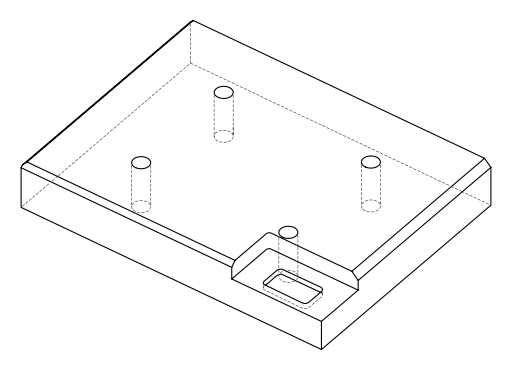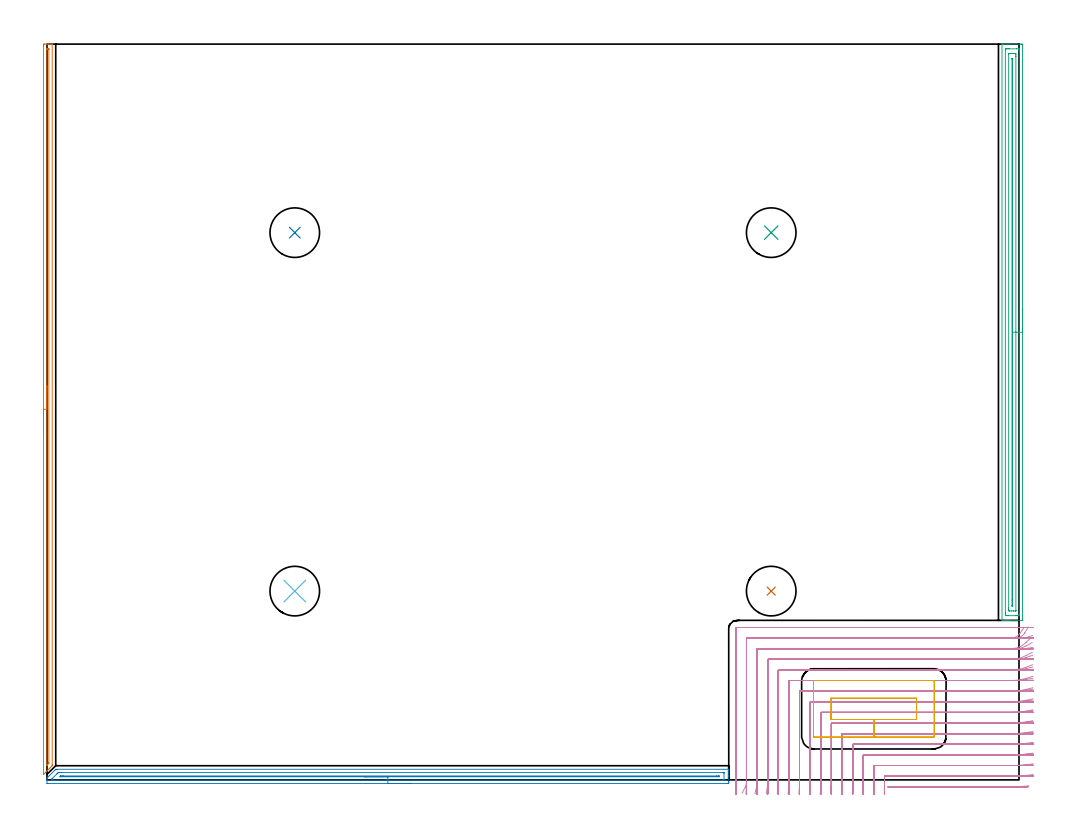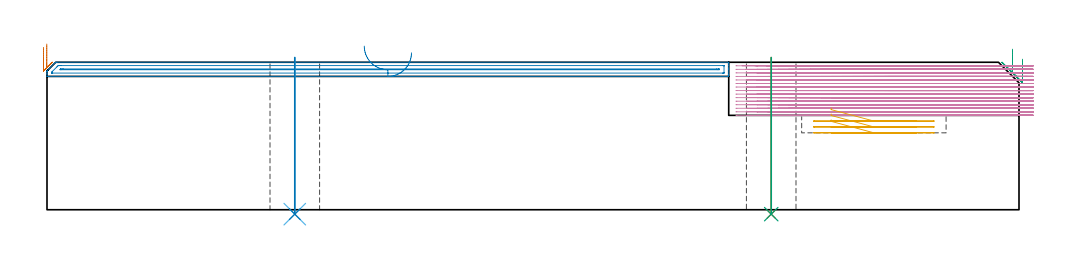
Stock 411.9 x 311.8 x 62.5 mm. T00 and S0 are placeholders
(PLAN: 9 operations, 3 tool changes, 91.1 min)
(1 AREA_MILL | FG_CHAMFER_SURFACE | UGT0205_001 | 5.08 min | 2134 mm3)
(2 AREA_MILL_1 | FG_CHAMFER_SURFACE_1 | UGT0205_001 | 7.06 min | 5235 mm3)
(3 AREA_MILL_2 | FG_CHAMFER_SURFACE_2 | UGT0205_001 | 7.97 min | 9444 mm3)
(4 MILL_CORNER_NOTCH_RECTANGULAR | CORNER_NOTCH_RECTANGULAR | UGT0201_014 | Follow Part, ap 1.5, ae 75% | 68.14 min | 186784 mm3)
(5 MILL_RECTANGULAR_POCKET | POCKET_RECTANGULAR_STRAIGHT | UGT0201_101 | Follow Part, ap 2.5, ae 75% | 1.76 min | 15218 mm3)
(6 INDEXABLE_INSERT_DRILL_THROUGH_HOLE_FROM_SOLID | STEP1HOLE | NXT0302_013 | 0.27 min | 21616 mm3)
(7 INDEXABLE_INSERT_DRILL_THROUGH_HOLE_FROM_SOLID_1 | STEP1HOLE_1 | NXT0302_013 | 0.27 min | 21608 mm3)
(8 INDEXABLE_INSERT_DRILL_THROUGH_HOLE_FROM_SOLID_2 | STEP1HOLE_2 | NXT0302_013 | 0.27 min | 21629 mm3)
(9 INDEXABLE_INSERT_DRILL_THROUGH_HOLE_FROM_SOLID_3 | STEP1HOLE_3 | NXT0302_013 | 0.27 min | 21632 mm3)
(TOOL UGT0205_001 | Chamfer Mill 20 x 3 x 45 deg. | D20 FL50 Z2)
(TOOL UGT0201_014 | End mill 6 mm | D6 FL24 Z4)
(TOOL UGT0201_101 | End Mill 10 mm | D10 FL12 Z2)
(TOOL NXT0302_013 | Index. Insert Drill 21mm [880-D2100L25-05] | D21 PA176 FL105 Z2)
(OP 1 AREA_MILL)
G17 G21 G94 G90
T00 M6
G54
G17 G0 G90 X-1.5 Y147.05 S1061 M3
G43 Z72.5 H0
Z68.8
G94 G1 Y147.088 Z67.928 F250.
Y147.202 Z67.064
Y147.391 Z66.212
Y147.653 Z65.38
Y147.987 Z64.574
Y148.39 Z63.8
Y148.858 Z63.064
Y149.39 Z62.372
Y149.979 Z61.729
Y150.622 Z61.14
Y151.314 Z60.608
Y152.05 Z60.14
Y152.824 Z59.737
Y153.63 Z59.403
Y154.462 Z59.141
Y155.313 Z58.952
Y156.178 Z58.838
Y157.05 Z58.8
Y310.811
X-1.499 Y311.18 Z58.801
X-1.494 Y311.698 Z58.802
X-1.491 Y311.792 Z58.805
X-0.98 Y311.8 Z59.315
X-0.437 Z59.86
X-0.093 Z60.203
X0.449 Z60.745
X0.793 Z61.088
X1.482 Z61.781
X1.796 Z62.096
X2.171 Y311.792 Z62.463
X2.197 Y311.79 Z62.488
X2.2 Y311.626 Z62.5
Y6.494
X2.201 Y6.005 Z62.481
X2.135 Y5.934 Z62.433
X1.261 Y5.061 Z61.561
X0.909 Y4.707 Z61.205
X0.345 Y4.145 Z60.645
X0.016 Y3.814 Z60.312
X-0.57 Y3.23 Z59.73
X-1.326 Y2.473 Z58.972
X-1.423 Y2.38 Z58.875
X-1.492 Y2.316 Z58.806
X-1.498 Y2.435 Z58.802
X-1.499 Y2.473 Z58.801
X-1.5 Y157.05 Z58.8
X-0.086 Z60.214
Y309.378
X-0.085 Y309.612 Z60.215
X-0.082 Y309.722 Z60.218
X-0.079 Y309.775 Z60.221
X-0.076 Y309.79 Z60.224
X-0.053 Y309.792 Z60.247
X0.148 Y309.797 Z60.448
X0.39 Y309.799 Z60.69
X0.647 Y309.796 Z60.947
X0.759 Y309.792 Z61.059
X0.776 Y309.79 Z61.076
X0.779 Y309.775 Z61.079
X0.782 Y309.723 Z61.082
X0.785 Y309.616 Z61.085
X0.786 Y309.4 Z61.086
Y7.388
X0.781 Y7.163 Z61.081
X0.779 Y7.058 Z61.079
X0.706 Y6.968 Z61.006
X0.517 Y6.773 Z60.817
X0.244 Y6.494 Z60.544
X0.176 Y6.426 Z60.476
X0.074 Y6.326 Z60.374
X-0.028 Y6.23 Z60.272
X-0.06 Y6.201 Z60.24
X-0.079 Y6.193 Z60.221
X-0.086 Y6.494 Z60.214
Y157.05
Y157.922 Z60.252
Y158.786 Z60.366
Y159.638 Z60.555
Y160.47 Z60.817
Y161.276 Z61.151
Y162.05 Z61.554
Y162.786 Z62.023
Y163.478 Z62.554
Y164.121 Z63.143
Y164.71 Z63.786
Y165.241 Z64.478
Y165.71 Z65.214
Y166.113 Z65.988
Y166.447 Z66.794
Y166.709 Z67.626
Y166.898 Z68.478
Y167.012 Z69.343
Y167.05 Z70.214
G0 Z72.5
M5
M2
(OP 2 AREA_MILL_1)
G17 G21 G94 G90
T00 M6
G54
G17 G0 G90 X154.45 Y-1.5 S1061 M3
G43 Z72.5 H0
Z66.5
G94 G1 X154.412 Z65.628 F250.
X154.298 Z64.764
X154.109 Z63.912
X153.847 Z63.08
X153.513 Z62.274
X153.11 Z61.5
X152.642 Z60.764
X152.11 Z60.072
X151.521 Z59.429
X150.878 Z58.84
X150.186 Z58.309
X149.45 Z57.84
X148.676 Z57.437
X147.87 Z57.103
X147.038 Z56.841
X146.186 Z56.652
X145.322 Z56.538
X144.45 Z56.5
X0.618
X0.361 Y-1.499 Z56.501
X0.172 Y-1.496 Z56.504
X0.003 Y-1.491 Z56.505
X0.001 Y-1.462 Z56.534
X0. Y-0.252 Z57.743
Y0.558 Z58.556
Y0.591 Z58.59
X0.002 Y0.791 Z58.788
X0.023 Y0.824 Z58.822
X0.916 Y1.717 Z59.715
X3.327 Y4.127 Z62.127
X3.676 Y4.472 Z62.472
X3.7 Y4.493 Z62.493
X4.192 Y4.5 Z62.5
X288.728
X288.89 Y4.498 Z62.488
X288.897 Y4.36 Z62.352
X288.9 Y4.214 Z62.213
Y3.924 Z61.924
Y3.252 Z61.246
Y2.04 Z60.036
Y1.5 Z59.494
Y-0.858 Z57.139
X288.896 Y-1.127 Z56.869
X288.89 Y-1.492 Z56.504
X288.658 Y-1.496 Z56.502
X288.282 Y-1.5 Z56.5
X144.45
Y-0.086 Z57.914
X2.405 Y-0.085 Z57.915
X2.234 Y-0.084 Z57.916
X2.053 Y-0.08 Z57.92
X2.015 Y-0.079 Z57.921
X2.009 Y-0.056 Z57.944
X2.006 Y-0.025 Z57.975
X2.003 Y0.142 Z58.142
X2.01 Y0.302 Z58.302
X2.022 Y0.361 Z58.361
X2.339 Y0.689 Z58.689
X4.192 Y2.542 Z60.542
X4.554 Y2.897 Z60.897
X4.732 Y3.071 Z61.071
X5.085 Y3.08 Z61.08
X5.257 Y3.083 Z61.083
X5.978 Y3.085 Z61.085
X6.148 Y3.086 Z61.086
X286.495 Y3.085 Z61.085
X286.666 Y3.084 Z61.084
X286.847 Y3.08 Z61.08
X286.885 Y3.079 Z61.079
X286.891 Y3.056 Z61.056
X286.895 Y3.025 Z61.025
X286.899 Y2.855 Z60.855
X286.9 Y0.228 Z58.228
X286.898 Y0.095 Z58.095
X286.894 Y-0.011 Z57.989
X286.89 Y-0.075 Z57.925
X286.856 Y-0.079 Z57.921
X286.495 Y-0.084 Z57.916
X286.325 Y-0.085 Z57.915
X144.45 Y-0.086 Z57.914
Y1.328 Z59.328
X5.978 Y1.329 Z59.329
X5.804 Y1.331 Z59.331
X5.471 Y1.335 Z59.335
X5.611 Y1.5 Z59.5
X5.73 Y1.621 Z59.621
X5.766 Y1.655 Z59.655
X5.81 Y1.666 Z59.666
X5.978 Y1.668 Z59.668
X6.697 Y1.671 Z59.671
X6.872
X283.815
X284.535 Y1.67 Z59.67
X284.708 Y1.668 Z59.668
X284.874 Y1.665 Z59.665
X284.89 Y1.5 Z59.5
X284.876 Y1.336 Z59.336
X284.708 Y1.333 Z59.333
X283.989 Y1.329 Z59.329
X144.45 Y1.328 Z59.328
X143.578 Z59.367
X142.714 Z59.48
X141.862 Z59.669
X141.03 Z59.932
X140.224 Z60.265
X139.45 Z60.668
X138.714 Z61.137
X138.022 Z61.668
X137.379 Z62.257
X136.79 Z62.901
X136.258 Z63.593
X135.79 Z64.328
X135.387 Z65.102
X135.053 Z65.908
X134.791 Z66.74
X134.602 Z67.592
X134.488 Z68.457
X134.45 Z69.328
G0 Z72.5
M5
M2
(OP 3 AREA_MILL_2)
G17 G21 G94 G90
T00 M6
G54
G17 G0 G90 X413.4 Y199.7 S1061 M3
G43 Z72.5 H0
Z63.8
G94 G1 Y199.662 Z62.928 F250.
Y199.548 Z62.064
Y199.359 Z61.212
Y199.097 Z60.38
Y198.763 Z59.574
Y198.36 Z58.8
Y197.891 Z58.064
Y197.36 Z57.372
Y196.771 Z56.729
Y196.128 Z56.14
Y195.436 Z55.608
Y194.7 Z55.14
Y193.926 Z54.737
Y193.12 Z54.403
Y192.288 Z54.141
Y191.436 Z53.952
Y190.572 Z53.838
Y189.7 Z53.8
X413.399 Y68.217 Z53.801
X413.396 Y67.813 Z53.802
X413.392 Y67.61 Z53.805
X413. Y67.6 Z54.197
X407.733 Z59.461
X407.19 Z60.007
X406.856 Z60.34
X406.312 Z60.884
X405.978 Z61.217
X405.004 Z62.195
X404.85 Y67.602 Z62.342
X404.702 Y67.61 Z62.488
X404.7 Y67.77 Z62.5
Y311.63
X404.702 Y311.79 Z62.488
X404.85 Y311.798 Z62.342
X405.005 Y311.8 Z62.195
X405.309 Z61.89
X405.978 Z61.217
X407.19 Z60.007
X407.733 Z59.461
X412.728 Z54.469
X413. Y311.797 Z54.197
X413.392 Y311.79 Z53.805
X413.397 Y311.587 Z53.802
X413.399 Y311.183 Z53.801
X413.4 Y189.7 Z53.8
X411.986 Z55.214
X411.985 Y70.143 Z55.215
X411.984 Y70.003 Z55.216
X411.979 Y69.636 Z55.221
X411.632 Y69.609 Z55.568
X411.244 Y69.603 Z55.956
X410.763 Y69.6 Z56.437
X410.367 Z56.833
X407.252 Z59.948
X406.374 Z60.826
X406.188 Y69.602 Z61.012
X406.156 Y69.605 Z61.044
X406.127 Y69.609 Z61.073
X406.121 Y69.648 Z61.079
X406.116 Y69.863 Z61.084
X406.115 Y70.003 Z61.085
X406.114 Y70.758 Z61.086
X406.115 Y309.257 Z61.085
X406.116 Y309.397 Z61.084
X406.121 Y309.764 Z61.079
X406.468 Y309.791 Z60.732
X406.856 Y309.797 Z60.344
X407.337 Y309.8 Z59.863
X407.733 Z59.467
X410.848 Z56.352
X411.726 Z55.474
X411.912 Y309.798 Z55.288
X411.944 Y309.795 Z55.256
X411.973 Y309.791 Z55.227
X411.979 Y309.752 Z55.221
X411.984 Y309.537 Z55.216
X411.985 Y309.397 Z55.215
X411.986 Y308.642 Z55.214
Y189.7
X410.572 Z56.628
X410.571 Y71.79 Z56.629
X410.57 Y71.686 Z56.63
X410.567 Y71.634 Z56.633
X410.565 Y71.615 Z56.635
X410.546 Y71.607 Z56.654
X410.367 Y71.604 Z56.833
X409.675 Y71.6 Z57.525
X409.489 Z57.711
X408.611 Z58.589
X407.919 Y71.601 Z59.281
X407.733 Y71.605 Z59.467
X407.553 Y71.61 Z59.647
X407.535 Y71.79 Z59.665
X407.532 Y71.994 Z59.668
X407.529 Y72.683 Z59.671
Y72.891
Y307.61
X407.53 Y307.714 Z59.67
X407.533 Y307.766 Z59.667
X407.535 Y307.785 Z59.665
X407.554 Y307.793 Z59.646
X407.733 Y307.796 Z59.467
X408.425 Y307.8 Z58.775
X408.611 Z58.589
X409.489 Z57.711
X410.181 Y307.799 Z57.019
X410.367 Y307.795 Z56.833
X410.547 Y307.79 Z56.653
X410.565 Y307.61 Z56.635
X410.568 Y307.406 Z56.632
X410.571 Y306.717 Z56.629
Y306.509
X410.572 Y189.7 Z56.628
X409.157 Z58.043
Y73.915
X409.154 Y73.805 Z58.046
X409.147 Y73.61 Z58.053
X409.05 Y73.608 Z58.15
X408.953 Y73.61 Z58.247
X408.946 Y73.805 Z58.254
X408.944 Y73.914 Z58.256
X408.943 Y76.256 Z58.257
Y305.486
X408.946 Y305.595 Z58.254
X408.953 Y305.79 Z58.247
X409.05 Y305.792 Z58.15
X409.147 Y305.79 Z58.053
X409.154 Y305.595 Z58.046
X409.156 Y305.486 Z58.044
X409.157 Y305.268 Z58.043
Y304.93
Y189.7
Y188.828 Z58.081
Y187.963 Z58.195
Y187.112 Z58.383
Y186.28 Z58.646
Y185.474 Z58.98
Y184.7 Z59.382
Y183.964 Z59.851
Y183.272 Z60.382
Y182.629 Z60.972
Y182.04 Z61.615
Y181.508 Z62.307
Y181.04 Z63.043
Y180.637 Z63.816
Y180.303 Z64.622
Y180.041 Z65.454
Y179.852 Z66.306
Y179.738 Z67.171
Y179.7 Z68.043
G0 Z72.5
M5
M2
(OP 4 MILL_CORNER_NOTCH_RECTANGULAR)
G17 G21 G94 G90
T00 M6
G54
G17 G0 G90 X416.099 Y-2.545 S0 M3
G43 Z72.5 H0
Z61.
G94 G1 X413.106 Y-2.747 F250.
G2 X408.563 Y-2.9 R67.5 F500.
G1 X359.658
G3 X359.439 Y-3. R0.3
G1 X356.439 F250.
G0 Z72.5
X417.885 Y2.221
Z61.
G1 X414.9 Y1.919
G2 X408.563 Y1.6 R63. F500.
G1 X355.195
G3 X354.9 Y1.305 R0.3
G1 Y-0.964
G2 X354.867 Y-3. R63.
G1 X354.77 Y-5.998 F250.
G0 Z72.5
X417.882 Y6.769
Z61.
G1 X414.9 Y6.444
G2 X408.563 Y6.1 R58.5 F500.
G1 X350.695
G3 X350.4 Y5.805 R0.3
G1 Y-0.964
G2 X350.365 Y-3. R58.5
G1 X350.26 Y-5.998 F250.
G0 Z72.5
X417.879 Y11.325
Z61.
G1 X414.9 Y10.973
G2 X408.563 Y10.6 R54. F500.
G1 X346.196
G3 X345.9 Y10.304 R0.3
G1 Y-0.964
G2 X345.862 Y-3. R54.
G1 X345.748 Y-5.998 F250.
G0 Z72.5
X417.875 Y15.891
Z61.
G1 X414.9 Y15.507
G2 X408.563 Y15.1 R49.5 F500.
G1 X341.696
G3 X341.4 Y14.804 R0.3
G1 Y-0.964
G2 X341.358 Y-3. R49.5
G1 X341.235 Y-5.997 F250.
G0 Z72.5
X417.87 Y20.471
Z61.
G1 X414.9 Y20.048
G2 X408.563 Y19.6 R45. F500.
G1 X337.196
G3 X336.9 Y19.304 R0.3
G1 Y-0.964
G2 X336.854 Y-3. R45.
G1 X336.718 Y-5.997 F250.
G0 Z72.5
X417.863 Y25.068
Z61.
G1 X414.9 Y24.599
G2 X408.563 Y24.1 R40.5 F500.
G1 X332.696
G3 X332.4 Y23.804 R0.3
G1 Y-0.964
G2 X332.349 Y-3. R40.5
G1 X332.198 Y-5.996 F250.
G0 Z72.5
X417.853 Y29.69
Z61.
G1 X414.9 Y29.162
G2 X408.563 Y28.6 R36. F500.
G1 X328.196
G3 X327.9 Y28.304 R0.3
G1 Y-0.964
G2 X327.842 Y-3. R36.
G1 X327.673 Y-5.995 F250.
G0 Z72.5
X417.839 Y34.347
Z61.
G1 X414.9 Y33.744
G2 X408.563 Y33.1 R31.5 F500.
G1 X323.696
G3 X323.4 Y32.804 R0.3
G1 Y-0.964
G2 X323.334 Y-3. R31.5
G1 X323.14 Y-5.994 F250.
G0 Z72.5
X417.816 Y39.058
Z61.
G1 X414.9 Y38.354
G2 X408.563 Y37.6 R27. F500.
G1 X319.197
G3 X318.9 Y37.303 R0.3
G1 Y-0.964
G2 X318.823 Y-3. R27.
G1 X318.597 Y-5.991 F250.
G0 Z72.5
X417.779 Y43.856
Z61.
G1 X414.9 Y43.011
G2 X408.563 Y42.1 R22.5 F500.
G1 X314.697
G3 X314.4 Y41.803 R0.3
G1 Y-0.964
G2 X314.308 Y-3. R22.5
G1 X314.036 Y-5.988 F250.
G0 Z72.5
X417.708 Y48.808
Z61.
G1 X414.9 Y47.752
G2 X408.563 Y46.6 R18. F500.
G1 X310.197
G3 X309.9 Y46.303 R0.3
G1 Y-0.964
G2 X309.784 Y-3. R18.
G1 X309.445 Y-5.981 F250.
G0 Z72.5
X417.549 Y54.088
Z61.
G1 X414.9 Y52.68
G2 X408.563 Y51.1 R13.5 F500.
G1 X305.697
G3 X305.4 Y50.803 R0.3
G1 Y-0.964
G2 X305.246 Y-3. R13.5
G1 X304.793 Y-5.966 F250.
G0 Z72.5
X417.03 Y60.321
Z61.
G1 X414.9 Y58.209
G2 X408.563 Y55.6 R9. F500.
G1 X301.197
G3 X300.9 Y55.303 R0.3
G1 Y-0.964
G2 X300.667 Y-3. R9.
G1 X299.988 Y-5.922 F250.
G0 Z72.5
X413.971 Y64.481
Z61.
G1 X412.252 Y62.022
G2 X408.563 Y60.1 R4.5 F500.
G1 X296.697
G3 X296.4 Y59.803 R0.3
G1 Y-0.964
G2 X295.913 Y-3. R4.5
G1 X294.556 Y-5.675 F250.
G0 Z72.5
X411.563 Y64.6
Z61.
G1 X408.563
X292.3 F500.
G3 X291.9 Y64.2 R0.4
G1 Y-0.964
Y-3.964 F250.
G0 Z72.5
X415.804 Y-2.757
Z59.5
G1 X412.806 Y-2.86
G2 X410.484 Y-2.9 R67.5 F500.
G1 X359.693
G3 X359.475 Y-3. R0.3
G1 X356.475 F250.
G0 Z72.5
X417.893 Y1.965
Z59.5
G1 X414.9 Y1.755
G2 X410.484 Y1.6 R63. F500.
G1 X355.195
G3 X354.9 Y1.305 R0.3
G1 Y-2.708
X354.899 Y-3.
X354.885 Y-6. F250.
G0 Z72.5
X417.891 Y6.493
Z59.5
G1 X414.9 Y6.267
G2 X410.484 Y6.1 R58.5 F500.
G1 X350.695
G3 X350.4 Y5.805 R0.3
G1 Y-2.708
X350.399 Y-3.
X350.384 Y-6. F250.
G0 Z72.5
X417.89 Y11.026
Z59.5
G1 X414.9 Y10.781
G2 X410.484 Y10.6 R54. F500.
G1 X346.196
G3 X345.9 Y10.304 R0.3
G1 Y-2.708
X345.899 Y-3.
X345.883 Y-6. F250.
G0 Z72.5
X417.888 Y15.565
Z59.5
G1 X414.9 Y15.297
G2 X410.484 Y15.1 R49.5 F500.
G1 X341.696
G3 X341.4 Y14.804 R0.3
G1 Y-2.708
X341.399 Y-3.
X341.381 Y-6. F250.
G0 Z72.5
X417.886 Y20.112
Z59.5
G1 X414.9 Y19.817
G2 X410.484 Y19.6 R45. F500.
G1 X337.196
G3 X336.9 Y19.304 R0.3
G1 Y-2.708
X336.899 Y-3.
X336.88 Y-6. F250.
G0 Z72.5
X417.882 Y24.669
Z59.5
G1 X414.9 Y24.342
G2 X410.484 Y24.1 R40.5 F500.
G1 X332.696
G3 X332.4 Y23.804 R0.3
G1 Y-2.708
G2 X332.399 Y-3. R40.5
G1 X332.377 Y-6. F250.
G0 Z72.5
X417.877 Y29.24
Z59.5
G1 X414.9 Y28.872
G2 X410.484 Y28.6 R36. F500.
G1 X328.196
G3 X327.9 Y28.304 R0.3
G1 Y-2.708
G2 X327.899 Y-3. R36.
G1 X327.874 Y-6. F250.
G0 Z72.5
X417.87 Y33.832
Z59.5
G1 X414.9 Y33.411
G2 X410.484 Y33.1 R31.5 F500.
G1 X323.696
G3 X323.4 Y32.804 R0.3
G1 Y-2.708
G2 X323.399 Y-3. R31.5
G1 X323.371 Y-6. F250.
G0 Z72.5
X417.86 Y38.454
Z59.5
G1 X414.9 Y37.964
G2 X410.484 Y37.6 R27. F500.
G1 X319.197
G3 X318.9 Y37.303 R0.3
G1 Y-2.708
G2 X318.898 Y-3. R27.
G1 X318.866 Y-6. F250.
G0 Z72.5
X417.842 Y43.127
Z59.5
G1 X414.9 Y42.538
G2 X410.484 Y42.1 R22.5 F500.
G1 X314.697
G3 X314.4 Y41.803 R0.3
G1 Y-2.708
G2 X314.398 Y-3. R22.5
G1 X314.359 Y-6. F250.
G0 Z72.5
X417.808 Y47.886
Z59.5
G1 X414.9 Y47.15
G2 X410.484 Y46.6 R18. F500.
G1 X310.197
G3 X309.9 Y46.303 R0.3
G1 Y-2.708
G2 X309.898 Y-3. R18.
G1 X309.849 Y-6. F250.
G0 Z72.5
X417.735 Y52.824
Z59.5
G1 X414.9 Y51.843
G2 X410.484 Y51.1 R13.5 F500.
G1 X305.697
G3 X305.4 Y50.803 R0.3
G1 Y-2.708
G2 X305.397 Y-3. R13.5
G1 X305.332 Y-5.999 F250.
G0 Z72.5
X417.514 Y58.23
Z59.5
G1 X414.9 Y56.758
G2 X410.484 Y55.6 R9. F500.
G1 X301.197
G3 X300.9 Y55.303 R0.3
G1 Y-2.708
G2 X300.895 Y-3. R9.
G1 X300.798 Y-5.998 F250.
G0 Z72.5
X415.886 Y64.851
Z59.5
G1 X414.34 Y62.281
G2 X410.484 Y60.1 R4.5 F500.
G1 X296.697
G3 X296.4 Y59.803 R0.3
G1 Y-2.708
G2 X296.39 Y-3. R4.5
G1 X296.196 Y-5.994 F250.
G0 Z72.5
X413.484 Y64.6
Z59.5
G1 X410.484
X292.3 F500.
G3 X291.9 Y64.2 R0.4
G1 Y-2.708
Y-5.708 F250.
G0 Z72.5
X415.668 Y-2.9
Z58.
G1 X412.668
X359.695 F500.
G3 X359.476 Y-3. R0.3
G1 X356.476 F250.
G0 Z72.5
X417.899 Y1.679
Z58.
G1 X414.9 Y1.615
G2 X413.541 Y1.6 R63. F500.
G1 X355.195
G3 X354.9 Y1.305 R0.3
G1 Y-3.
Y-6. F250.
G0 Z72.5
X417.899 Y6.186
Z58.
G1 X414.9 Y6.116
G2 X413.541 Y6.1 R58.5 F500.
G1 X350.695
G3 X350.4 Y5.805 R0.3
G1 Y-3.
Y-6. F250.
G0 Z72.5
X417.899 Y10.693
Z58.
G1 X414.9 Y10.617
G2 X413.541 Y10.6 R54. F500.
G1 X346.196
G3 X345.9 Y10.304 R0.3
G1 Y-3.
Y-6. F250.
G0 Z72.5
X417.899 Y15.201
Z58.
G1 X414.9 Y15.119
G2 X413.541 Y15.1 R49.5 F500.
G1 X341.696
G3 X341.4 Y14.804 R0.3
G1 Y-3.
Y-6. F250.
G0 Z72.5
X417.899 Y19.711
Z58.
G1 X414.9 Y19.621
G2 X413.541 Y19.6 R45. F500.
G1 X337.196
G3 X336.9 Y19.304 R0.3
G1 Y-3.
Y-6. F250.
G0 Z72.5
X417.898 Y24.224
Z58.
G1 X414.9 Y24.123
G2 X413.541 Y24.1 R40.5 F500.
G1 X332.696
G3 X332.4 Y23.804 R0.3
G1 Y-3.
Y-6. F250.
G0 Z72.5
X417.898 Y28.739
Z58.
G1 X414.9 Y28.626
G2 X413.541 Y28.6 R36. F500.
G1 X328.196
G3 X327.9 Y28.304 R0.3
G1 Y-3.
Y-6. F250.
G0 Z72.5
X417.897 Y33.259
Z58.
G1 X414.9 Y33.129
G2 X413.541 Y33.1 R31.5 F500.
G1 X323.696
G3 X323.4 Y32.804 R0.3
G1 Y-3.
Y-6. F250.
G0 Z72.5
X417.896 Y37.785
Z58.
G1 X414.9 Y37.634
G2 X413.541 Y37.6 R27. F500.
G1 X319.197
G3 X318.9 Y37.303 R0.3
G1 Y-3.
Y-6. F250.
G0 Z72.5
X417.895 Y42.322
Z58.
G1 X414.9 Y42.141
G2 X413.541 Y42.1 R22.5 F500.
G1 X314.697
G3 X314.4 Y41.803 R0.3
G1 Y-3.
Y-6. F250.
G0 Z72.5
X417.891 Y46.878
Z58.
G1 X414.9 Y46.651
G2 X413.541 Y46.6 R18. F500.
G1 X310.197
G3 X309.9 Y46.303 R0.3
G1 Y-3.
Y-6. F250.
G0 Z72.5
X417.885 Y51.471
Z58.
G1 X414.9 Y51.169
G2 X413.541 Y51.1 R13.5 F500.
G1 X305.697
G3 X305.4 Y50.803 R0.3
G1 Y-3.
Y-6. F250.
G0 Z72.5
X417.866 Y56.156
Z58.
G1 X414.9 Y55.703
G2 X413.541 Y55.6 R9. F500.
G1 X301.197
G3 X300.9 Y55.303 R0.3
G1 Y-3.
Y-6. F250.
G0 Z72.5
X417.76 Y61.217
Z58.
G1 X414.9 Y60.31
G2 X413.541 Y60.1 R4.5 F500.
G1 X296.697
G3 X296.4 Y59.803 R0.3
G1 Y-3.
Y-6. F250.
G0 Z72.5
X416.541 Y64.6
Z58.
G1 X413.541
X292.3 F500.
G3 X291.9 Y64.2 R0.4
G1 Y-3.
Y-6. F250.
G0 Z72.5
X415.668 Y-2.9
Z56.5
G1 X412.668
X359.695 F500.
G3 X359.476 Y-3. R0.3
G1 X356.476 F250.
G0 Z72.5
X417.9 Y1.607
Z56.5
G1 X414.9 Y1.6
X414.757 F500.
X355.195
G3 X354.9 Y1.305 R0.3
G1 Y-3.
Y-6. F250.
G0 Z72.5
X417.9 Y6.108
Z56.5
G1 X414.9 Y6.1
X414.757 F500.
X350.695
G3 X350.4 Y5.805 R0.3
G1 Y-3.
Y-6. F250.
G0 Z72.5
X417.9 Y10.608
Z56.5
G1 X414.9 Y10.6
X414.757 F500.
X346.196
G3 X345.9 Y10.304 R0.3
G1 Y-3.
Y-6. F250.
G0 Z72.5
X417.9 Y15.109
Z56.5
G1 X414.9 Y15.1
X414.757 F500.
X341.696
G3 X341.4 Y14.804 R0.3
G1 Y-3.
Y-6. F250.
G0 Z72.5
X417.9 Y19.61
Z56.5
G1 X414.9 Y19.6
X414.757 F500.
X337.196
G3 X336.9 Y19.304 R0.3
G1 Y-3.
Y-6. F250.
G0 Z72.5
X417.9 Y24.111
Z56.5
G1 X414.9 Y24.1
X414.757 F500.
X332.696
G3 X332.4 Y23.804 R0.3
G1 Y-3.
Y-6. F250.
G0 Z72.5
X417.9 Y28.612
Z56.5
G1 X414.9 Y28.6
X414.757 F500.
X328.196
G3 X327.9 Y28.304 R0.3
G1 Y-3.
Y-6. F250.
G0 Z72.5
X417.9 Y33.114
Z56.5
G1 X414.9 Y33.1
X414.757 F500.
X323.696
G3 X323.4 Y32.804 R0.3
G1 Y-3.
Y-6. F250.
G0 Z72.5
X417.9 Y37.616
Z56.5
G1 X414.9 Y37.6
X414.757 F500.
X319.197
G3 X318.9 Y37.303 R0.3
G1 Y-3.
Y-6. F250.
G0 Z72.5
X417.9 Y42.12
Z56.5
G1 X414.9 Y42.1
X414.757 F500.
X314.697
G3 X314.4 Y41.803 R0.3
G1 Y-3.
Y-6. F250.
G0 Z72.5
X417.9 Y46.624
Z56.5
G1 X414.9 Y46.601
X414.757 Y46.6 F500.
X310.197
G3 X309.9 Y46.303 R0.3
G1 Y-3.
Y-6. F250.
G0 Z72.5
X417.9 Y51.133
Z56.5
G1 X414.9 Y51.101
X414.757 Y51.1 F500.
X305.697
G3 X305.4 Y50.803 R0.3
G1 Y-3.
Y-6. F250.
G0 Z72.5
X417.9 Y55.649
Z56.5
G1 X414.9 Y55.601
X414.757 Y55.6 F500.
X301.197
G3 X300.9 Y55.303 R0.3
G1 Y-3.
Y-6. F250.
G0 Z72.5
X417.898 Y60.198
Z56.5
G1 X414.9 Y60.102
X414.757 Y60.1 F500.
X296.697
G3 X296.4 Y59.803 R0.3
G1 Y-3.
Y-6. F250.
G0 Z72.5
X417.757 Y64.6
Z56.5
G1 X414.757
X292.3 F500.
G3 X291.9 Y64.2 R0.4
G1 Y-3.
Y-6. F250.
G0 Z72.5
X415.668 Y-2.9
Z55.
G1 X412.668
X359.695 F500.
G3 X359.476 Y-3. R0.3
G1 X356.476 F250.
G0 Z72.5
X417.9 Y1.6
Z55.
G1 X414.9
X355.195 F500.
G3 X354.9 Y1.305 R0.3
G1 Y-3.
Y-6. F250.
G0 Z72.5
X417.9 Y6.1
Z55.
G1 X414.9
X350.695 F500.
G3 X350.4 Y5.805 R0.3
G1 Y-3.
Y-6. F250.
G0 Z72.5
X417.9 Y10.6
Z55.
G1 X414.9
X346.196 F500.
G3 X345.9 Y10.304 R0.3
G1 Y-3.
Y-6. F250.
G0 Z72.5
X417.9 Y15.1
Z55.
G1 X414.9
X341.696 F500.
G3 X341.4 Y14.804 R0.3
G1 Y-3.
Y-6. F250.
G0 Z72.5
X417.9 Y19.6
Z55.
G1 X414.9
X337.196 F500.
G3 X336.9 Y19.304 R0.3
G1 Y-3.
Y-6. F250.
G0 Z72.5
X417.9 Y24.1
Z55.
G1 X414.9
X332.696 F500.
G3 X332.4 Y23.804 R0.3
G1 Y-3.
Y-6. F250.
G0 Z72.5
X417.9 Y28.6
Z55.
G1 X414.9
X328.196 F500.
G3 X327.9 Y28.304 R0.3
G1 Y-3.
Y-6. F250.
G0 Z72.5
X417.9 Y33.1
Z55.
G1 X414.9
X323.696 F500.
G3 X323.4 Y32.804 R0.3
G1 Y-3.
Y-6. F250.
G0 Z72.5
X417.9 Y37.6
Z55.
G1 X414.9
X319.197 F500.
G3 X318.9 Y37.303 R0.3
G1 Y-3.
Y-6. F250.
G0 Z72.5
X417.9 Y42.1
Z55.
G1 X414.9
X314.697 F500.
G3 X314.4 Y41.803 R0.3
G1 Y-3.
Y-6. F250.
G0 Z72.5
X417.9 Y46.6
Z55.
G1 X414.9
X310.197 F500.
G3 X309.9 Y46.303 R0.3
G1 Y-3.
Y-6. F250.
G0 Z72.5
X417.9 Y51.1
Z55.
G1 X414.9
X305.697 F500.
G3 X305.4 Y50.803 R0.3
G1 Y-3.
Y-6. F250.
G0 Z72.5
X417.9 Y55.6
Z55.
G1 X414.9
X301.197 F500.
G3 X300.9 Y55.303 R0.3
G1 Y-3.
Y-6. F250.
G0 Z72.5
X417.9 Y60.1
Z55.
G1 X414.9
X296.697 F500.
G3 X296.4 Y59.803 R0.3
G1 Y-3.
Y-6. F250.
G0 Z72.5
X417.9 Y64.6
Z55.
G1 X414.9
X292.3 F500.
G3 X291.9 Y64.2 R0.4
G1 Y-3.
Y-6. F250.
G0 Z72.5
X415.668 Y-2.9
Z53.5
G1 X412.668
X359.695 F500.
G3 X359.476 Y-3. R0.3
G1 X356.476 F250.
G0 Z72.5
X417.9 Y1.6
Z53.5
G1 X414.9
X355.195 F500.
G3 X354.9 Y1.305 R0.3
G1 Y-3.
Y-6. F250.
G0 Z72.5
X417.9 Y6.1
Z53.5
G1 X414.9
X350.695 F500.
G3 X350.4 Y5.805 R0.3
G1 Y-3.
Y-6. F250.
G0 Z72.5
X417.9 Y10.6
Z53.5
G1 X414.9
X346.196 F500.
G3 X345.9 Y10.304 R0.3
G1 Y-3.
Y-6. F250.
G0 Z72.5
X417.9 Y15.1
Z53.5
G1 X414.9
X341.696 F500.
G3 X341.4 Y14.804 R0.3
G1 Y-3.
Y-6. F250.
G0 Z72.5
X417.9 Y19.6
Z53.5
G1 X414.9
X337.196 F500.
G3 X336.9 Y19.304 R0.3
G1 Y-3.
Y-6. F250.
G0 Z72.5
X417.9 Y24.1
Z53.5
G1 X414.9
X332.696 F500.
G3 X332.4 Y23.804 R0.3
G1 Y-3.
Y-6. F250.
G0 Z72.5
X417.9 Y28.6
Z53.5
G1 X414.9
X328.196 F500.
G3 X327.9 Y28.304 R0.3
G1 Y-3.
Y-6. F250.
G0 Z72.5
X417.9 Y33.1
Z53.5
G1 X414.9
X323.696 F500.
G3 X323.4 Y32.804 R0.3
G1 Y-3.
Y-6. F250.
G0 Z72.5
X417.9 Y37.6
Z53.5
G1 X414.9
X319.197 F500.
G3 X318.9 Y37.303 R0.3
G1 Y-3.
Y-6. F250.
G0 Z72.5
X417.9 Y42.1
Z53.5
G1 X414.9
X314.697 F500.
G3 X314.4 Y41.803 R0.3
G1 Y-3.
Y-6. F250.
G0 Z72.5
X417.9 Y46.6
Z53.5
G1 X414.9
X310.197 F500.
G3 X309.9 Y46.303 R0.3
G1 Y-3.
Y-6. F250.
G0 Z72.5
X417.9 Y51.1
Z53.5
G1 X414.9
X305.697 F500.
G3 X305.4 Y50.803 R0.3
G1 Y-3.
Y-6. F250.
G0 Z72.5
X417.9 Y55.6
Z53.5
G1 X414.9
X301.197 F500.
G3 X300.9 Y55.303 R0.3
G1 Y-3.
Y-6. F250.
G0 Z72.5
X417.9 Y60.1
Z53.5
G1 X414.9
X296.697 F500.
G3 X296.4 Y59.803 R0.3
G1 Y-3.
Y-6. F250.
G0 Z72.5
X417.9 Y64.6
Z53.5
G1 X414.9
X292.3 F500.
G3 X291.9 Y64.2 R0.4
G1 Y-3.
Y-6. F250.
G0 Z72.5
X415.668 Y-2.9
Z52.
G1 X412.668
X359.695 F500.
G3 X359.476 Y-3. R0.3
G1 X356.476 F250.
G0 Z72.5
X417.9 Y1.6
Z52.
G1 X414.9
X355.195 F500.
G3 X354.9 Y1.305 R0.3
G1 Y-3.
Y-6. F250.
G0 Z72.5
X417.9 Y6.1
Z52.
G1 X414.9
X350.695 F500.
G3 X350.4 Y5.805 R0.3
G1 Y-3.
Y-6. F250.
G0 Z72.5
X417.9 Y10.6
Z52.
G1 X414.9
X346.196 F500.
G3 X345.9 Y10.304 R0.3
G1 Y-3.
Y-6. F250.
G0 Z72.5
X417.9 Y15.1
Z52.
G1 X414.9
X341.696 F500.
G3 X341.4 Y14.804 R0.3
G1 Y-3.
Y-6. F250.
G0 Z72.5
X417.9 Y19.6
Z52.
G1 X414.9
X337.196 F500.
G3 X336.9 Y19.304 R0.3
G1 Y-3.
Y-6. F250.
G0 Z72.5
X417.9 Y24.1
Z52.
G1 X414.9
X332.696 F500.
G3 X332.4 Y23.804 R0.3
G1 Y-3.
Y-6. F250.
G0 Z72.5
X417.9 Y28.6
Z52.
G1 X414.9
X328.196 F500.
G3 X327.9 Y28.304 R0.3
G1 Y-3.
Y-6. F250.
G0 Z72.5
X417.9 Y33.1
Z52.
G1 X414.9
X323.696 F500.
G3 X323.4 Y32.804 R0.3
G1 Y-3.
Y-6. F250.
G0 Z72.5
X417.9 Y37.6
Z52.
G1 X414.9
X319.197 F500.
G3 X318.9 Y37.303 R0.3
G1 Y-3.
Y-6. F250.
G0 Z72.5
X417.9 Y42.1
Z52.
G1 X414.9
X314.697 F500.
G3 X314.4 Y41.803 R0.3
G1 Y-3.
Y-6. F250.
G0 Z72.5
X417.9 Y46.6
Z52.
G1 X414.9
X310.197 F500.
G3 X309.9 Y46.303 R0.3
G1 Y-3.
Y-6. F250.
G0 Z72.5
X417.9 Y51.1
Z52.
G1 X414.9
X305.697 F500.
G3 X305.4 Y50.803 R0.3
G1 Y-3.
Y-6. F250.
G0 Z72.5
X417.9 Y55.6
Z52.
G1 X414.9
X301.197 F500.
G3 X300.9 Y55.303 R0.3
G1 Y-3.
Y-6. F250.
G0 Z72.5
X417.9 Y60.1
Z52.
G1 X414.9
X296.697 F500.
G3 X296.4 Y59.803 R0.3
G1 Y-3.
Y-6. F250.
G0 Z72.5
X417.9 Y64.6
Z52.
G1 X414.9
X292.3 F500.
G3 X291.9 Y64.2 R0.4
G1 Y-3.
Y-6. F250.
G0 Z72.5
X415.668 Y-2.9
Z50.5
G1 X412.668
X359.695 F500.
G3 X359.476 Y-3. R0.3
G1 X356.476 F250.
G0 Z72.5
X417.9 Y1.6
Z50.5
G1 X414.9
X355.195 F500.
G3 X354.9 Y1.305 R0.3
G1 Y-3.
Y-6. F250.
G0 Z72.5
X417.9 Y6.1
Z50.5
G1 X414.9
X350.695 F500.
G3 X350.4 Y5.805 R0.3
G1 Y-3.
Y-6. F250.
G0 Z72.5
X417.9 Y10.6
Z50.5
G1 X414.9
X346.196 F500.
G3 X345.9 Y10.304 R0.3
G1 Y-3.
Y-6. F250.
G0 Z72.5
X417.9 Y15.1
Z50.5
G1 X414.9
X341.696 F500.
G3 X341.4 Y14.804 R0.3
G1 Y-3.
Y-6. F250.
G0 Z72.5
X417.9 Y19.6
Z50.5
G1 X414.9
X337.196 F500.
G3 X336.9 Y19.304 R0.3
G1 Y-3.
Y-6. F250.
G0 Z72.5
X417.9 Y24.1
Z50.5
G1 X414.9
X332.696 F500.
G3 X332.4 Y23.804 R0.3
G1 Y-3.
Y-6. F250.
G0 Z72.5
X417.9 Y28.6
Z50.5
G1 X414.9
X328.196 F500.
G3 X327.9 Y28.304 R0.3
G1 Y-3.
Y-6. F250.
G0 Z72.5
X417.9 Y33.1
Z50.5
G1 X414.9
X323.696 F500.
G3 X323.4 Y32.804 R0.3
G1 Y-3.
Y-6. F250.
G0 Z72.5
X417.9 Y37.6
Z50.5
G1 X414.9
X319.197 F500.
G3 X318.9 Y37.303 R0.3
G1 Y-3.
Y-6. F250.
G0 Z72.5
X417.9 Y42.1
Z50.5
G1 X414.9
X314.697 F500.
G3 X314.4 Y41.803 R0.3
G1 Y-3.
Y-6. F250.
G0 Z72.5
X417.9 Y46.6
Z50.5
G1 X414.9
X310.197 F500.
G3 X309.9 Y46.303 R0.3
G1 Y-3.
Y-6. F250.
G0 Z72.5
X417.9 Y51.1
Z50.5
G1 X414.9
X305.697 F500.
G3 X305.4 Y50.803 R0.3
G1 Y-3.
Y-6. F250.
G0 Z72.5
X417.9 Y55.6
Z50.5
G1 X414.9
X301.197 F500.
G3 X300.9 Y55.303 R0.3
G1 Y-3.
Y-6. F250.
G0 Z72.5
X417.9 Y60.1
Z50.5
G1 X414.9
X296.697 F500.
G3 X296.4 Y59.803 R0.3
G1 Y-3.
Y-6. F250.
G0 Z72.5
X417.9 Y64.6
Z50.5
G1 X414.9
X292.3 F500.
G3 X291.9 Y64.2 R0.4
G1 Y-3.
Y-6. F250.
G0 Z72.5
X415.668 Y-2.9
Z49.
G1 X412.668
X359.695 F500.
G3 X359.476 Y-3. R0.3
G1 X356.476 F250.
G0 Z72.5
X417.9 Y1.6
Z49.
G1 X414.9
X355.195 F500.
G3 X354.9 Y1.305 R0.3
G1 Y-3.
Y-6. F250.
G0 Z72.5
X417.9 Y6.1
Z49.
G1 X414.9
X350.695 F500.
G3 X350.4 Y5.805 R0.3
G1 Y-3.
Y-6. F250.
G0 Z72.5
X417.9 Y10.6
Z49.
G1 X414.9
X346.196 F500.
G3 X345.9 Y10.304 R0.3
G1 Y-3.
Y-6. F250.
G0 Z72.5
X417.9 Y15.1
Z49.
G1 X414.9
X341.696 F500.
G3 X341.4 Y14.804 R0.3
G1 Y-3.
Y-6. F250.
G0 Z72.5
X417.9 Y19.6
Z49.
G1 X414.9
X337.196 F500.
G3 X336.9 Y19.304 R0.3
G1 Y-3.
Y-6. F250.
G0 Z72.5
X417.9 Y24.1
Z49.
G1 X414.9
X332.696 F500.
G3 X332.4 Y23.804 R0.3
G1 Y-3.
Y-6. F250.
G0 Z72.5
X417.9 Y28.6
Z49.
G1 X414.9
X328.196 F500.
G3 X327.9 Y28.304 R0.3
G1 Y-3.
Y-6. F250.
G0 Z72.5
X417.9 Y33.1
Z49.
G1 X414.9
X323.696 F500.
G3 X323.4 Y32.804 R0.3
G1 Y-3.
Y-6. F250.
G0 Z72.5
X417.9 Y37.6
Z49.
G1 X414.9
X319.197 F500.
G3 X318.9 Y37.303 R0.3
G1 Y-3.
Y-6. F250.
G0 Z72.5
X417.9 Y42.1
Z49.
G1 X414.9
X314.697 F500.
G3 X314.4 Y41.803 R0.3
G1 Y-3.
Y-6. F250.
G0 Z72.5
X417.9 Y46.6
Z49.
G1 X414.9
X310.197 F500.
G3 X309.9 Y46.303 R0.3
G1 Y-3.
Y-6. F250.
G0 Z72.5
X417.9 Y51.1
Z49.
G1 X414.9
X305.697 F500.
G3 X305.4 Y50.803 R0.3
G1 Y-3.
Y-6. F250.
G0 Z72.5
X417.9 Y55.6
Z49.
G1 X414.9
X301.197 F500.
G3 X300.9 Y55.303 R0.3
G1 Y-3.
Y-6. F250.
G0 Z72.5
X417.9 Y60.1
Z49.
G1 X414.9
X296.697 F500.
G3 X296.4 Y59.803 R0.3
G1 Y-3.
Y-6. F250.
G0 Z72.5
X417.9 Y64.6
Z49.
G1 X414.9
X292.3 F500.
G3 X291.9 Y64.2 R0.4
G1 Y-3.
Y-6. F250.
G0 Z72.5
X415.668 Y-2.9
Z47.5
G1 X412.668
X359.695 F500.
G3 X359.476 Y-3. R0.3
G1 X356.476 F250.
G0 Z72.5
X417.9 Y1.6
Z47.5
G1 X414.9
X355.195 F500.
G3 X354.9 Y1.305 R0.3
G1 Y-3.
Y-6. F250.
G0 Z72.5
X417.9 Y6.1
Z47.5
G1 X414.9
X350.695 F500.
G3 X350.4 Y5.805 R0.3
G1 Y-3.
Y-6. F250.
G0 Z72.5
X417.9 Y10.6
Z47.5
G1 X414.9
X346.196 F500.
G3 X345.9 Y10.304 R0.3
G1 Y-3.
Y-6. F250.
G0 Z72.5
X417.9 Y15.1
Z47.5
G1 X414.9
X341.696 F500.
G3 X341.4 Y14.804 R0.3
G1 Y-3.
Y-6. F250.
G0 Z72.5
X417.9 Y19.6
Z47.5
G1 X414.9
X337.196 F500.
G3 X336.9 Y19.304 R0.3
G1 Y-3.
Y-6. F250.
G0 Z72.5
X417.9 Y24.1
Z47.5
G1 X414.9
X332.696 F500.
G3 X332.4 Y23.804 R0.3
G1 Y-3.
Y-6. F250.
G0 Z72.5
X417.9 Y28.6
Z47.5
G1 X414.9
X328.196 F500.
G3 X327.9 Y28.304 R0.3
G1 Y-3.
Y-6. F250.
G0 Z72.5
X417.9 Y33.1
Z47.5
G1 X414.9
X323.696 F500.
G3 X323.4 Y32.804 R0.3
G1 Y-3.
Y-6. F250.
G0 Z72.5
X417.9 Y37.6
Z47.5
G1 X414.9
X319.197 F500.
G3 X318.9 Y37.303 R0.3
G1 Y-3.
Y-6. F250.
G0 Z72.5
X417.9 Y42.1
Z47.5
G1 X414.9
X314.697 F500.
G3 X314.4 Y41.803 R0.3
G1 Y-3.
Y-6. F250.
G0 Z72.5
X417.9 Y46.6
Z47.5
G1 X414.9
X310.197 F500.
G3 X309.9 Y46.303 R0.3
G1 Y-3.
Y-6. F250.
G0 Z72.5
X417.9 Y51.1
Z47.5
G1 X414.9
X305.697 F500.
G3 X305.4 Y50.803 R0.3
G1 Y-3.
Y-6. F250.
G0 Z72.5
X417.9 Y55.6
Z47.5
G1 X414.9
X301.197 F500.
G3 X300.9 Y55.303 R0.3
G1 Y-3.
Y-6. F250.
G0 Z72.5
X417.9 Y60.1
Z47.5
G1 X414.9
X296.697 F500.
G3 X296.4 Y59.803 R0.3
G1 Y-3.
Y-6. F250.
G0 Z72.5
X417.9 Y64.6
Z47.5
G1 X414.9
X292.3 F500.
G3 X291.9 Y64.2 R0.4
G1 Y-3.
Y-6. F250.
G0 Z72.5
X415.668 Y-2.9
Z46.
G1 X412.668
X359.695 F500.
G3 X359.476 Y-3. R0.3
G1 X356.476 F250.
G0 Z72.5
X417.9 Y1.6
Z46.
G1 X414.9
X355.195 F500.
G3 X354.9 Y1.305 R0.3
G1 Y-3.
Y-6. F250.
G0 Z72.5
X417.9 Y6.1
Z46.
G1 X414.9
X350.695 F500.
G3 X350.4 Y5.805 R0.3
G1 Y-3.
Y-6. F250.
G0 Z72.5
X417.9 Y10.6
Z46.
G1 X414.9
X346.196 F500.
G3 X345.9 Y10.304 R0.3
G1 Y-3.
Y-6. F250.
G0 Z72.5
X417.9 Y15.1
Z46.
G1 X414.9
X341.696 F500.
G3 X341.4 Y14.804 R0.3
G1 Y-3.
Y-6. F250.
G0 Z72.5
X417.9 Y19.6
Z46.
G1 X414.9
X337.196 F500.
G3 X336.9 Y19.304 R0.3
G1 Y-3.
Y-6. F250.
G0 Z72.5
X417.9 Y24.1
Z46.
G1 X414.9
X332.696 F500.
G3 X332.4 Y23.804 R0.3
G1 Y-3.
Y-6. F250.
G0 Z72.5
X417.9 Y28.6
Z46.
G1 X414.9
X328.196 F500.
G3 X327.9 Y28.304 R0.3
G1 Y-3.
Y-6. F250.
G0 Z72.5
X417.9 Y33.1
Z46.
G1 X414.9
X323.696 F500.
G3 X323.4 Y32.804 R0.3
G1 Y-3.
Y-6. F250.
G0 Z72.5
X417.9 Y37.6
Z46.
G1 X414.9
X319.197 F500.
G3 X318.9 Y37.303 R0.3
G1 Y-3.
Y-6. F250.
G0 Z72.5
X417.9 Y42.1
Z46.
G1 X414.9
X314.697 F500.
G3 X314.4 Y41.803 R0.3
G1 Y-3.
Y-6. F250.
G0 Z72.5
X417.9 Y46.6
Z46.
G1 X414.9
X310.197 F500.
G3 X309.9 Y46.303 R0.3
G1 Y-3.
Y-6. F250.
G0 Z72.5
X417.9 Y51.1
Z46.
G1 X414.9
X305.697 F500.
G3 X305.4 Y50.803 R0.3
G1 Y-3.
Y-6. F250.
G0 Z72.5
X417.9 Y55.6
Z46.
G1 X414.9
X301.197 F500.
G3 X300.9 Y55.303 R0.3
G1 Y-3.
Y-6. F250.
G0 Z72.5
X417.9 Y60.1
Z46.
G1 X414.9
X296.697 F500.
G3 X296.4 Y59.803 R0.3
G1 Y-3.
Y-6. F250.
G0 Z72.5
X417.9 Y64.6
Z46.
G1 X414.9
X292.3 F500.
G3 X291.9 Y64.2 R0.4
G1 Y-3.
Y-6. F250.
G0 Z72.5
X415.668 Y-2.9
Z44.5
G1 X412.668
X359.695 F500.
G3 X359.476 Y-3. R0.3
G1 X356.476 F250.
G0 Z72.5
X417.9 Y1.6
Z44.5
G1 X414.9
X355.195 F500.
G3 X354.9 Y1.305 R0.3
G1 Y-3.
Y-6. F250.
G0 Z72.5
X417.9 Y6.1
Z44.5
G1 X414.9
X350.695 F500.
G3 X350.4 Y5.805 R0.3
G1 Y-3.
Y-6. F250.
G0 Z72.5
X417.9 Y10.6
Z44.5
G1 X414.9
X346.196 F500.
G3 X345.9 Y10.304 R0.3
G1 Y-3.
Y-6. F250.
G0 Z72.5
X417.9 Y15.1
Z44.5
G1 X414.9
X341.696 F500.
G3 X341.4 Y14.804 R0.3
G1 Y-3.
Y-6. F250.
G0 Z72.5
X417.9 Y19.6
Z44.5
G1 X414.9
X337.196 F500.
G3 X336.9 Y19.304 R0.3
G1 Y-3.
Y-6. F250.
G0 Z72.5
X417.9 Y24.1
Z44.5
G1 X414.9
X332.696 F500.
G3 X332.4 Y23.804 R0.3
G1 Y-3.
Y-6. F250.
G0 Z72.5
X417.9 Y28.6
Z44.5
G1 X414.9
X328.196 F500.
G3 X327.9 Y28.304 R0.3
G1 Y-3.
Y-6. F250.
G0 Z72.5
X417.9 Y33.1
Z44.5
G1 X414.9
X323.696 F500.
G3 X323.4 Y32.804 R0.3
G1 Y-3.
Y-6. F250.
G0 Z72.5
X417.9 Y37.6
Z44.5
G1 X414.9
X319.197 F500.
G3 X318.9 Y37.303 R0.3
G1 Y-3.
Y-6. F250.
G0 Z72.5
X417.9 Y42.1
Z44.5
G1 X414.9
X314.697 F500.
G3 X314.4 Y41.803 R0.3
G1 Y-3.
Y-6. F250.
G0 Z72.5
X417.9 Y46.6
Z44.5
G1 X414.9
X310.197 F500.
G3 X309.9 Y46.303 R0.3
G1 Y-3.
Y-6. F250.
G0 Z72.5
X417.9 Y51.1
Z44.5
G1 X414.9
X305.697 F500.
G3 X305.4 Y50.803 R0.3
G1 Y-3.
Y-6. F250.
G0 Z72.5
X417.9 Y55.6
Z44.5
G1 X414.9
X301.197 F500.
G3 X300.9 Y55.303 R0.3
G1 Y-3.
Y-6. F250.
G0 Z72.5
X417.9 Y60.1
Z44.5
G1 X414.9
X296.697 F500.
G3 X296.4 Y59.803 R0.3
G1 Y-3.
Y-6. F250.
G0 Z72.5
X417.9 Y64.6
Z44.5
G1 X414.9
X292.3 F500.
G3 X291.9 Y64.2 R0.4
G1 Y-3.
Y-6. F250.
G0 Z72.5
X415.668 Y-2.9
Z43.
G1 X412.668
X359.695 F500.
G3 X359.476 Y-3. R0.3
G1 X356.476 F250.
G0 Z72.5
X417.9 Y1.6
Z43.
G1 X414.9
X355.195 F500.
G3 X354.9 Y1.305 R0.3
G1 Y-3.
Y-6. F250.
G0 Z72.5
X417.9 Y6.1
Z43.
G1 X414.9
X350.695 F500.
G3 X350.4 Y5.805 R0.3
G1 Y-3.
Y-6. F250.
G0 Z72.5
X417.9 Y10.6
Z43.
G1 X414.9
X346.196 F500.
G3 X345.9 Y10.304 R0.3
G1 Y-3.
Y-6. F250.
G0 Z72.5
X417.9 Y15.1
Z43.
G1 X414.9
X341.696 F500.
G3 X341.4 Y14.804 R0.3
G1 Y-3.
Y-6. F250.
G0 Z72.5
X417.9 Y19.6
Z43.
G1 X414.9
X337.196 F500.
G3 X336.9 Y19.304 R0.3
G1 Y-3.
Y-6. F250.
G0 Z72.5
X417.9 Y24.1
Z43.
G1 X414.9
X332.696 F500.
G3 X332.4 Y23.804 R0.3
G1 Y-3.
Y-6. F250.
G0 Z72.5
X417.9 Y28.6
Z43.
G1 X414.9
X328.196 F500.
G3 X327.9 Y28.304 R0.3
G1 Y-3.
Y-6. F250.
G0 Z72.5
X417.9 Y33.1
Z43.
G1 X414.9
X323.696 F500.
G3 X323.4 Y32.804 R0.3
G1 Y-3.
Y-6. F250.
G0 Z72.5
X417.9 Y37.6
Z43.
G1 X414.9
X319.197 F500.
G3 X318.9 Y37.303 R0.3
G1 Y-3.
Y-6. F250.
G0 Z72.5
X417.9 Y42.1
Z43.
G1 X414.9
X314.697 F500.
G3 X314.4 Y41.803 R0.3
G1 Y-3.
Y-6. F250.
G0 Z72.5
X417.9 Y46.6
Z43.
G1 X414.9
X310.197 F500.
G3 X309.9 Y46.303 R0.3
G1 Y-3.
Y-6. F250.
G0 Z72.5
X417.9 Y51.1
Z43.
G1 X414.9
X305.697 F500.
G3 X305.4 Y50.803 R0.3
G1 Y-3.
Y-6. F250.
G0 Z72.5
X417.9 Y55.6
Z43.
G1 X414.9
X301.197 F500.
G3 X300.9 Y55.303 R0.3
G1 Y-3.
Y-6. F250.
G0 Z72.5
X417.9 Y60.1
Z43.
G1 X414.9
X296.697 F500.
G3 X296.4 Y59.803 R0.3
G1 Y-3.
Y-6. F250.
G0 Z72.5
X417.9 Y64.6
Z43.
G1 X414.9
X292.3 F500.
G3 X291.9 Y64.2 R0.4
G1 Y-3.
Y-6. F250.
G0 Z72.5
X415.668 Y-2.9
Z41.5
G1 X412.668
X359.695 F500.
G3 X359.476 Y-3. R0.3
G1 X356.476 F250.
G0 Z72.5
X417.9 Y1.6
Z41.5
G1 X414.9
X355.195 F500.
G3 X354.9 Y1.305 R0.3
G1 Y-3.
Y-6. F250.
G0 Z72.5
X417.9 Y6.1
Z41.5
G1 X414.9
X350.695 F500.
G3 X350.4 Y5.805 R0.3
G1 Y-3.
Y-6. F250.
G0 Z72.5
X417.9 Y10.6
Z41.5
G1 X414.9
X346.196 F500.
G3 X345.9 Y10.304 R0.3
G1 Y-3.
Y-6. F250.
G0 Z72.5
X417.9 Y15.1
Z41.5
G1 X414.9
X341.696 F500.
G3 X341.4 Y14.804 R0.3
G1 Y-3.
Y-6. F250.
G0 Z72.5
X417.9 Y19.6
Z41.5
G1 X414.9
X337.196 F500.
G3 X336.9 Y19.304 R0.3
G1 Y-3.
Y-6. F250.
G0 Z72.5
X417.9 Y24.1
Z41.5
G1 X414.9
X332.696 F500.
G3 X332.4 Y23.804 R0.3
G1 Y-3.
Y-6. F250.
G0 Z72.5
X417.9 Y28.6
Z41.5
G1 X414.9
X328.196 F500.
G3 X327.9 Y28.304 R0.3
G1 Y-3.
Y-6. F250.
G0 Z72.5
X417.9 Y33.1
Z41.5
G1 X414.9
X323.696 F500.
G3 X323.4 Y32.804 R0.3
G1 Y-3.
Y-6. F250.
G0 Z72.5
X417.9 Y37.6
Z41.5
G1 X414.9
X319.197 F500.
G3 X318.9 Y37.303 R0.3
G1 Y-3.
Y-6. F250.
G0 Z72.5
X417.9 Y42.1
Z41.5
G1 X414.9
X314.697 F500.
G3 X314.4 Y41.803 R0.3
G1 Y-3.
Y-6. F250.
G0 Z72.5
X417.9 Y46.6
Z41.5
G1 X414.9
X310.197 F500.
G3 X309.9 Y46.303 R0.3
G1 Y-3.
Y-6. F250.
G0 Z72.5
X417.9 Y51.1
Z41.5
G1 X414.9
X305.697 F500.
G3 X305.4 Y50.803 R0.3
G1 Y-3.
Y-6. F250.
G0 Z72.5
X417.9 Y55.6
Z41.5
G1 X414.9
X301.197 F500.
G3 X300.9 Y55.303 R0.3
G1 Y-3.
Y-6. F250.
G0 Z72.5
X417.9 Y60.1
Z41.5
G1 X414.9
X296.697 F500.
G3 X296.4 Y59.803 R0.3
G1 Y-3.
Y-6. F250.
G0 Z72.5
X417.9 Y64.6
Z41.5
G1 X414.9
X292.3 F500.
G3 X291.9 Y64.2 R0.4
G1 Y-3.
Y-6. F250.
G0 Z72.5
X415.668 Y-2.9
Z40.
G1 X412.668
X359.695 F500.
G3 X359.476 Y-3. R0.3
G1 X356.476 F250.
G0 Z72.5
X417.9 Y1.6
Z40.
G1 X414.9
X355.195 F500.
G3 X354.9 Y1.305 R0.3
G1 Y-3.
Y-6. F250.
G0 Z72.5
X417.9 Y6.1
Z40.
G1 X414.9
X350.695 F500.
G3 X350.4 Y5.805 R0.3
G1 Y-3.
Y-6. F250.
G0 Z72.5
X417.9 Y10.6
Z40.
G1 X414.9
X346.196 F500.
G3 X345.9 Y10.304 R0.3
G1 Y-3.
Y-6. F250.
G0 Z72.5
X417.9 Y15.1
Z40.
G1 X414.9
X341.696 F500.
G3 X341.4 Y14.804 R0.3
G1 Y-3.
Y-6. F250.
G0 Z72.5
X417.9 Y19.6
Z40.
G1 X414.9
X337.196 F500.
G3 X336.9 Y19.304 R0.3
G1 Y-3.
Y-6. F250.
G0 Z72.5
X417.9 Y24.1
Z40.
G1 X414.9
X332.696 F500.
G3 X332.4 Y23.804 R0.3
G1 Y-3.
Y-6. F250.
G0 Z72.5
X417.9 Y28.6
Z40.
G1 X414.9
X328.196 F500.
G3 X327.9 Y28.304 R0.3
G1 Y-3.
Y-6. F250.
G0 Z72.5
X417.9 Y33.1
Z40.
G1 X414.9
X323.696 F500.
G3 X323.4 Y32.804 R0.3
G1 Y-3.
Y-6. F250.
G0 Z72.5
X417.9 Y37.6
Z40.
G1 X414.9
X319.197 F500.
G3 X318.9 Y37.303 R0.3
G1 Y-3.
Y-6. F250.
G0 Z72.5
X417.9 Y42.1
Z40.
G1 X414.9
X314.697 F500.
G3 X314.4 Y41.803 R0.3
G1 Y-3.
Y-6. F250.
G0 Z72.5
X417.9 Y46.6
Z40.
G1 X414.9
X310.197 F500.
G3 X309.9 Y46.303 R0.3
G1 Y-3.
Y-6. F250.
G0 Z72.5
X417.9 Y51.1
Z40.
G1 X414.9
X305.697 F500.
G3 X305.4 Y50.803 R0.3
G1 Y-3.
Y-6. F250.
G0 Z72.5
X417.9 Y55.6
Z40.
G1 X414.9
X301.197 F500.
G3 X300.9 Y55.303 R0.3
G1 Y-3.
Y-6. F250.
G0 Z72.5
X417.9 Y60.1
Z40.
G1 X414.9
X296.697 F500.
G3 X296.4 Y59.803 R0.3
G1 Y-3.
Y-6. F250.
G0 Z72.5
X417.9 Y64.6
Z40.
G1 X414.9
X292.3 F500.
G3 X291.9 Y64.2 R0.4
G1 Y-3.
Y-6. F250.
G0 Z72.5
M5
M2
(OP 5 MILL_RECTANGULAR_POCKET)
G17 G21 G94 G90
T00 M6
G54
G17 G0 G90 X332.3 Y27.995 S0 M3
G43 Z72.5 H0
Z43.075
G94 G1 Y25.6 Z42.433 F250.
X350.4 Z37.583
X368.5 F500.
Y34.6
X332.3
Y25.6
X350.4
Y18.1
X375.7
G3 X376. Y18.4 R0.3
G1 Y41.8
G3 X375.7 Y42.1 R0.3
G1 X325.1
G3 X324.8 Y41.8 R0.3
G1 Y18.4
G3 X325.1 Y18.1 R0.3
G1 X350.4
X351.4
G0 X332.3 Y27.995 Z40.583
G1 Y25.6 Z39.942 F250.
X350.4 Z35.092
X368.5 F500.
Y34.6
X332.3
Y25.6
X350.4
Y18.1
X375.7
G3 X376. Y18.4 R0.3
G1 Y41.8
G3 X375.7 Y42.1 R0.3
G1 X325.1
G3 X324.8 Y41.8 R0.3
G1 Y18.4
G3 X325.1 Y18.1 R0.3
G1 X350.4
X351.4
G0 X332.3 Y27.995 Z38.092
G1 Y25.6 Z37.45 F250.
X350.4 Z32.6
X368.5 F500.
Y34.6
X332.3
Y25.6
X350.4
Y18.1
X375.7
G3 X376. Y18.4 R0.3
G1 Y41.8
G3 X375.7 Y42.1 R0.3
G1 X325.1
G3 X324.8 Y41.8 R0.3
G1 Y18.4
G3 X325.1 Y18.1 R0.3
G1 X350.4
X351.4
G0 Z72.5
M5
M2
(OP 6 INDEXABLE_INSERT_DRILL_THROUGH_HOLE_FROM_SOLID)
G17 G21 G94 G90
T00 M6
G54
G17 G0 G90 X105. Y80. S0 M3
G43 Z72.5 H1
G94 G81 G98 Z-1.867 F250. R64.5
G80
M5
M2
(OP 7 INDEXABLE_INSERT_DRILL_THROUGH_HOLE_FROM_SOLID_1)
G17 G21 G94 G90
T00 M6
G54
G17 G0 G90 X306.9 Y80. S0 M3
G43 Z72.5 H1
G94 G81 G98 Z-1.867 F250. R64.5
G80
M5
M2
(OP 8 INDEXABLE_INSERT_DRILL_THROUGH_HOLE_FROM_SOLID_2)
G17 G21 G94 G90
T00 M6
G54
G17 G0 G90 X105. Y231.9 S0 M3
G43 Z72.5 H1
G94 G81 G98 Z-1.867 F250. R64.5
G80
M5
M2
(OP 9 INDEXABLE_INSERT_DRILL_THROUGH_HOLE_FROM_SOLID_3)
G17 G21 G94 G90
T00 M6
G54
G17 G0 G90 X306.9 Y231.9 S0 M3
G43 Z72.5 H1
G94 G81 G98 Z-1.867 F250. R64.5
G80
M5
M2
